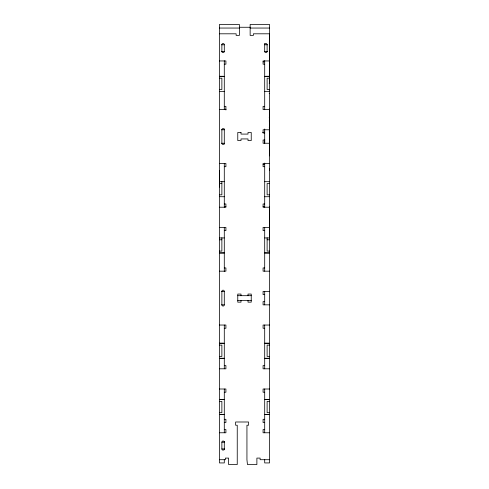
<?xml version="1.0" encoding="UTF-8"?>
<svg xmlns="http://www.w3.org/2000/svg" width="489" height="489" viewBox="0 0 489 489"><rect width="100%" height="100%" fill="white"/><g stroke="black" fill="none" stroke-linecap="round" stroke-linejoin="round"><path stroke-width="0.73" d="M219.445 187.055L219.445 170.575M264.696 139.481L264.696 143.222L264.696 128.998M269.543 206.737L269.543 237.941L264.696 237.941M269.543 170.569L269.543 168.839M269.543 155.869L269.543 109.01M224.292 449.128C224.255 450.461 221.908 450.461 221.872 449.128L221.872 442.197A1.21 1.21 0 0 1 223.082 440.986A1.21 1.21 0 0 1 224.292 442.197L221.872 442.197M262.575 132.617L264.745 132.109M239.378 27.262L250.148 27.262M219.445 28.05L239.378 28.05M250.148 28.05L269.543 28.05M219.445 33.802L236.144 33.802L236.144 35.422L239.378 35.422L239.378 24.45L219.445 24.45L219.445 462.936L224.292 462.936L224.292 459.471M221.468 44.786L224.292 44.786M264.696 44.786L267.52 44.786M221.468 51.522L224.292 51.522L224.292 44.713A1.21 1.21 0 0 0 223.082 43.503A1.21 1.21 0 0 0 221.872 44.713L221.872 51.522M267.52 51.516L264.696 51.516L264.696 43.49M219.445 60.948L225.912 60.948L225.912 64.181L224.292 64.181M269.543 60.948L263.076 60.948L263.076 64.181L264.696 64.181M263.076 61.834L264.512 61.834M219.445 76.284L223.485 76.284M265.503 76.284L269.543 76.284M219.445 76.351L224.292 76.351M264.696 76.351L269.543 76.351M219.445 78.191L221.872 78.191L221.872 89.505L219.445 89.505M269.543 78.191L267.116 78.191L267.116 89.505L269.543 89.505M219.445 91.351L224.292 91.419M264.696 91.351L269.543 91.351M224.292 106.351L225.912 106.351L225.912 109.982M264.696 106.351L263.076 106.351L263.076 109.585L269.543 109.585M224.292 109.261L225.912 109.261M219.445 109.585L225.912 109.585M221.468 129.781L224.292 129.781A1.21 1.21 0 0 0 223.082 128.57A1.21 1.21 0 0 0 221.872 129.781L221.872 143.246A1.21 1.21 0 0 0 223.082 144.463A1.21 1.21 0 0 0 224.292 143.246L221.468 143.246M269.543 129.781L263.076 129.781L263.076 133.014L264.696 133.014M264.696 140.019L263.076 140.019L263.076 143.246L269.543 143.246M219.445 163.448L225.912 163.448L225.912 166.682L224.292 166.682M269.543 163.448L263.076 163.448L263.076 166.682L264.696 166.682M263.076 164.518L264.696 164.518M219.445 181.682L224.292 181.682M264.696 181.682L269.543 181.682M219.445 183.522L221.872 183.522M269.543 183.522L267.116 183.522L267.116 194.836L269.543 194.836M219.445 194.836L221.872 194.836L221.872 181.45M219.445 196.682L224.292 196.749M264.696 196.749L269.543 196.682M224.292 203.98L225.912 203.98L225.912 207.214L219.445 207.214M264.696 203.98L263.076 203.98L263.076 207.214L269.543 207.214M224.475 206.737L225.912 206.737M263.076 206.737L264.512 206.737M219.445 227.409L225.912 227.409L225.912 230.643L224.292 230.643M269.543 227.409L263.076 227.409L263.076 230.643L264.696 230.643M219.445 237.941L224.292 237.941M219.445 239.787L221.872 239.787M267.116 239.787L269.543 239.787M219.445 251.101L221.872 251.101L221.872 237.709M269.543 251.101L267.116 251.101L267.116 237.709M219.445 252.941L224.292 252.941L220.258 253.009M269.543 252.941L264.696 252.941L268.736 253.009M224.292 267.941L225.912 267.941L225.912 271.175L219.445 271.175M264.696 267.941L263.076 267.941L263.076 271.175L269.543 271.175M221.523 291.377L224.292 291.377L224.292 304.843A1.21 1.21 0 0 1 223.082 306.053A1.21 1.21 0 0 1 221.872 304.843L221.872 291.377A1.21 1.21 0 0 1 223.082 290.166A1.21 1.21 0 0 1 224.292 291.377M269.543 291.377L263.076 291.377L263.076 294.61L264.696 294.61M237.77 295.686L251.236 295.686M237.77 300.533L251.236 300.533M264.696 301.609L263.076 301.609L263.076 304.843L269.543 304.843M221.523 304.843L224.292 304.843M219.445 325.038L225.912 325.038L225.912 328.272L224.292 328.272M269.543 325.038L263.076 325.038L263.076 328.272L264.696 328.272M219.445 343.205L223.485 343.205M264.696 343.205L268.736 343.205M219.445 343.272L224.292 343.272M264.696 343.272L269.543 343.272M219.445 345.118L221.872 345.118L221.872 356.432L219.445 356.432M269.543 345.118L267.116 345.118L267.116 356.432L269.543 356.432M219.445 358.272L224.292 358.272M264.696 358.272L269.543 358.272M220.258 358.339L224.292 358.339M265.503 358.339L269.543 358.339M224.292 365.576L225.912 365.576L225.912 368.804L219.445 368.804M264.696 365.576L263.076 365.576L263.076 368.804L269.543 368.804M219.445 389.006L225.912 389.006L225.912 392.239L224.292 392.239M269.543 389.006L263.076 389.006L263.076 392.239L264.696 392.239M219.445 399.47L223.485 399.47M264.696 399.47L268.736 399.47M219.445 399.537L224.292 399.537M264.696 399.537L269.543 399.537M219.445 401.383L221.872 401.383L221.872 412.692L219.445 412.692M269.543 401.383L267.116 401.383L267.116 412.692L269.543 412.692M219.445 414.538L224.292 414.538M264.696 414.538L269.543 414.538M220.258 414.605L224.292 414.605M265.503 414.605L269.543 414.605M224.292 419.305L225.912 419.305L225.912 422.533L224.292 422.533M264.696 419.305L263.076 419.305L263.076 422.533L264.696 422.533M224.292 429.538L225.912 429.538L225.912 432.771L219.445 432.771M264.696 429.538L263.076 429.538L263.076 432.771L269.543 432.771M221.872 448.926L224.292 448.926M219.445 459.703L225.374 459.703L225.374 458.089L228.601 458.089L228.601 464.55L237.244 464.55L237.244 425.228L235.631 425.228L235.631 421.995L248.559 421.995L248.559 425.228L246.939 425.228L246.939 459.703L247.458 464.55L256.884 464.55L256.884 458.089L260.117 458.089L260.117 459.703L269.543 459.703M267.116 51.516L267.116 44.713A1.21 1.21 0 0 0 265.906 43.503A1.21 1.21 0 0 0 264.696 44.713M264.696 60.636L264.696 109.732M264.696 163.075L264.696 207.214M264.696 227.409L264.696 271.175M264.696 291.377L264.696 304.843M264.696 325.038L264.696 368.804M264.696 389.006L264.696 432.771M264.696 459.471L264.696 462.936L269.543 462.936L269.543 24.45L250.148 24.45L250.148 35.422L253.381 35.422L253.381 33.802L269.543 33.802L269.543 83.368A1.62 1.088 0 0 1 269.194 83.338M248.009 295.686L248.009 294.066L251.236 294.066L251.236 302.147L248.009 302.147L248.009 300.533M241.004 295.686L241.004 294.066L237.77 294.066L237.77 302.147L241.004 302.147L241.004 300.533M224.292 60.679L224.292 109.585M224.292 128.974L224.292 144.053M224.292 163.448L224.292 207.214M224.292 227.409L224.292 271.615M224.292 325.038L224.292 368.804M224.292 389.006L224.292 432.771M224.292 441.39L224.292 449.739M267.116 51.449A1.21 1.21 0 0 1 265.906 52.659A1.21 1.21 0 0 1 264.696 51.449M224.292 51.449A1.21 1.21 0 0 1 223.082 52.659A1.21 1.21 0 0 1 221.872 51.449M269.543 79.762A1.62 1.088 0 0 1 269.194 79.738M269.188 131.076A1.62 1.088 0 0 1 269.543 131.052M269.194 127.476A1.62 1.088 0 0 1 269.543 127.452M269.543 117.409A1.62 1.088 0 0 1 269.194 117.384M269.543 121.015A1.62 1.088 0 0 1 269.194 120.991M269.188 93.43A1.62 1.088 0 0 1 269.543 93.405M269.194 89.829A1.62 1.088 0 0 1 269.543 89.805M241.004 132.476L237.77 132.476L237.77 140.557L241.004 140.557L241.004 138.937L248.009 138.937L248.009 140.557L251.236 140.557L251.236 132.476L248.009 132.476L248.009 134.09L241.004 134.09L241.004 132.476"/></g></svg>
